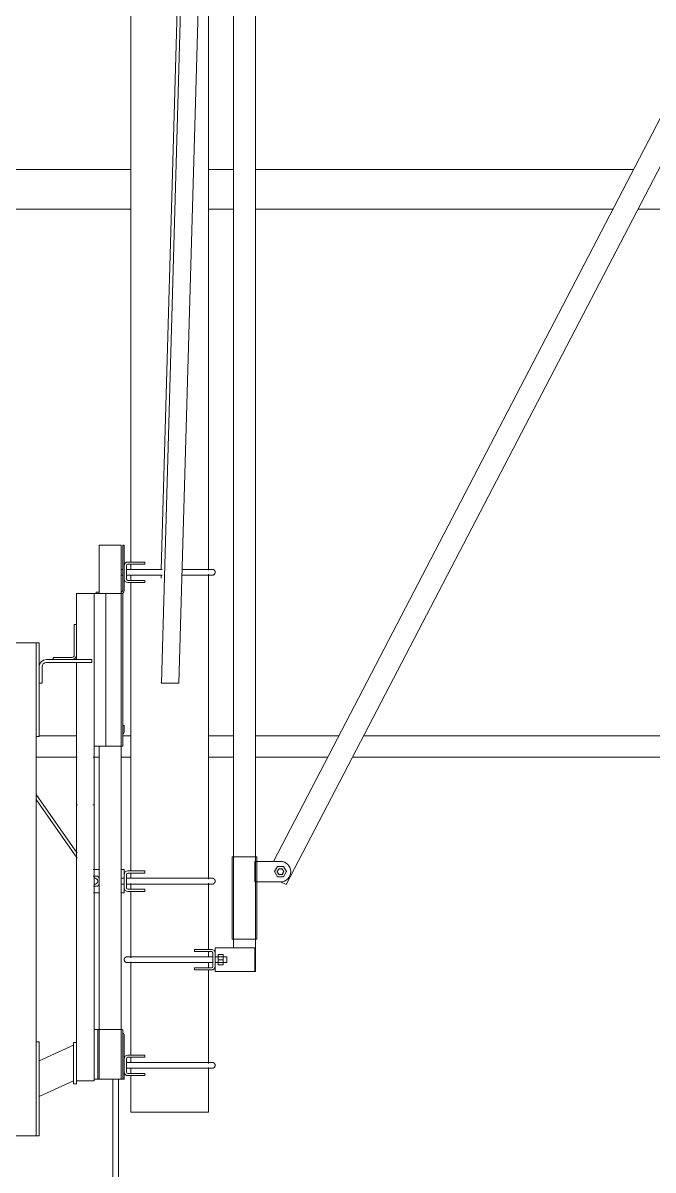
# Model space of a CAD drawing. Header units: inches. Extents: x 21386 to 98813, y -290 to 853.
# Drawn here: x 32860.4 to 32914.1, y 111.1 to 208.8 of the extents above; entities that cross this region are included whole.
import ezdxf

# ---------------------------------------------------------------- set-up
doc = ezdxf.new("R2010")
doc.units = ezdxf.units.IN
doc.header["$MEASUREMENT"] = 0
for name, color, linetype, lineweight in [('A-WALL', 113, 'Continuous', 13), ('A-WALL-PATT', 111, 'Continuous', 25), ('Q-SPCQ', 91, 'Continuous', 13), ('S-BEAM', 12, 'Continuous', 13)]:
    doc.layers.add(name, color=color, linetype=linetype, lineweight=lineweight)

# ---------------------------------------------------------------- blocks, each defined once
blk = doc.blocks.new('Basketball_Backstop-Performance_Sports_Systems-3103-Ceiling_Hung - 27_-0_ to 27_-11 7_8_-706978-Building Section - North_South looking East _ Fitness Center')
at = {"layer": 'Q-SPCQ', "color": 8, "lineweight": 9}
for p, q in [((22268.803, 287.662), (22190.514, 137.375)), ((22191.6, 135.402), (22270.745, 287.332)), ((22182.463, 152.543), (22186.13, 280.918)), ((22184.32, 279.687), (22180.965, 162.238)), ((22184.601, 279.687), (22180.969, 152.543)), ((22188.99, 128), (22188.99, 226)), ((22178.365, 224.83), (22178.365, 162.875)), ((22184.99, 162.168), (22184.99, 224.125)), ((22187.115, 224), (22187.115, 130)), ((22175.678, 164.313), (22175.678, 160.188)), ((22175.678, 164.313), (22176.615, 164.313)), ((22176.615, 164.313), (22177.553, 164.313)), ((22177.553, 118.813), (22177.553, 164.313)), ((22177.803, 164.313), (22177.678, 164.313)), ((22177.678, 164.313), (22177.678, 160.438)), ((22177.803, 160.438), (22177.803, 164.313)), ((22177.678, 162.25), (22177.517, 162.25)), ((22177.99, 161.437), (22177.99, 162.562)), ((22181.026, 162.25), (22177.99, 162.25)), ((22179.053, 162.875), (22178.115, 162.875)), ((22178.115, 162.687), (22179.053, 162.687)), ((22178.365, 162.687), (22178.365, 162.217)), ((22179.166, 162.875), (22179.045, 162.875)), ((22179.045, 162.687), (22179.166, 162.687)), ((22179.053, 162.875), (22179.553, 162.875)), ((22179.553, 162.687), (22179.053, 162.687)), ((22179.553, 162.875), (22179.437, 162.875)), ((22179.437, 162.687), (22179.553, 162.687)), ((22179.553, 162.687), (22179.553, 162.875)), ((22179.553, 162.687), (22179.553, 162.875)), ((22177.541, 161.75), (22177.678, 161.75)), ((22177.99, 161.75), (22181.026, 161.75)), ((22178.115, 161.312), (22179.053, 161.312)), ((22178.365, 161.796), (22178.365, 161.312)), ((22179.166, 161.312), (22179.045, 161.312)), ((22179.053, 161.312), (22179.553, 161.312)), ((22179.553, 161.312), (22179.437, 161.312)), ((22179.553, 161.125), (22179.553, 161.312)), ((22179.553, 161.125), (22179.553, 161.312)), ((22180.952, 161.759), (22180.944, 161.497)), ((22184.99, 135.856), (22184.99, 161.83)), ((22175.678, 160.313), (22175.428, 160.313)), ((22175.428, 160.313), (22175.428, 160.188)), ((22175.678, 160.188), (22175.678, 160.313)), ((22177.553, 160.188), (22177.553, 160.313)), ((22177.553, 160.313), (22177.553, 160.188)), ((22179.053, 161.125), (22178.115, 161.125)), ((22178.365, 161.125), (22178.365, 136.562)), ((22179.045, 161.125), (22179.166, 161.125)), ((22179.553, 161.125), (22179.053, 161.125)), ((22179.437, 161.125), (22179.553, 161.125)), ((22173.74, 160.188), (22173.74, 157.563)), ((22173.74, 160.188), (22173.865, 160.188)), ((22173.865, 160.188), (22175.115, 160.188)), ((22175.115, 160.188), (22175.24, 160.188)), ((22175.24, 160.188), (22175.24, 147.188)), ((22175.24, 160.188), (22175.49, 160.188)), ((22175.24, 123.063), (22175.24, 160.188)), ((22175.49, 160.188), (22176.24, 160.188)), ((22176.237, 160.188), (22176.615, 160.188)), ((22176.24, 160.188), (22176.24, 147.188)), ((22176.615, 160.188), (22177.678, 160.188)), ((22177.678, 147.188), (22177.678, 160.188)), ((22173.74, 157.563), (22173.553, 157.563)), ((22173.553, 157.563), (22173.553, 154.938)), ((22173.74, 154.938), (22173.74, 157.563)), ((22168.053, 156), (22170.303, 156)), ((22170.303, 156), (22170.303, 114)), ((22170.303, 148), (22170.303, 156)), ((22170.303, 156), (22170.553, 156)), ((22170.553, 156), (22170.553, 148)), ((22175.053, 154.563), (22171.178, 154.563)), ((22173.365, 154.75), (22171.74, 154.75)), ((22171.74, 154.75), (22171.74, 154.563)), ((22171.74, 154.563), (22173.365, 154.563)), ((22173.74, 154.938), (22173.74, 154.601)), ((22175.053, 154.313), (22175.053, 154.563)), ((22170.803, 152.563), (22170.803, 153.938)), ((22171.178, 154.313), (22175.053, 154.313)), ((22173.74, 154.313), (22173.74, 118.688)), ((22170.553, 152.563), (22170.803, 152.563)), ((22180.969, 152.543), (22180.944, 152.633)), ((22182.463, 152.543), (22180.969, 152.543)), ((22177.803, 148.938), (22177.678, 148.938)), ((22177.678, 148.938), (22177.678, 148.438)), ((22177.803, 148.438), (22177.803, 148.938)), ((22170.553, 148), (22170.303, 148)), ((22177.678, 148.438), (22177.678, 148.221)), ((22177.678, 148.221), (22177.678, 148.438)), ((22175.49, 147.188), (22175.24, 147.188)), ((22176.24, 147.188), (22175.49, 147.188)), ((22175.678, 147.188), (22175.678, 118.813)), ((22176.615, 147.188), (22176.237, 147.188)), ((22177.678, 147.188), (22176.615, 147.188)), ((22173.789, 138.075), (22170.303, 143.069)), ((22170.303, 142.632), (22173.789, 137.638)), ((22173.833, 142.188), (22173.74, 142.188)), ((22175.24, 142.188), (22175.134, 142.188)), ((22186.99, 137.75), (22186.99, 130.75)), ((22186.99, 137.75), (22188.053, 137.75)), ((22188.053, 137.75), (22189.115, 137.75)), ((22188.928, 137.375), (22188.928, 135.625)), ((22188.939, 137.375), (22189.175, 137.375)), ((22189.115, 130.75), (22189.115, 137.75)), ((22189.175, 137.375), (22190.116, 137.375)), ((22190.116, 137.375), (22190.244, 137.375)), ((22190.244, 137.375), (22191.115, 137.375)), ((22190.863, 136.937), (22190.61, 136.5)), ((22191.368, 136.937), (22190.863, 136.937)), ((22191.62, 136.5), (22191.368, 136.937)), ((22175.678, 136.687), (22175.148, 136.687)), ((22175.555, 136.125), (22175.148, 136.125)), ((22175.678, 135.913), (22175.555, 136.125)), ((22177.803, 136.687), (22177.553, 136.687)), ((22177.803, 135.937), (22177.553, 135.937)), ((22177.803, 136.687), (22177.803, 136.25)), ((22177.803, 136.25), (22177.803, 135.125)), ((22177.99, 135.125), (22177.99, 136.25)), ((22181.678, 135.937), (22177.99, 135.937)), ((22179.053, 136.562), (22178.115, 136.562)), ((22178.115, 136.375), (22179.053, 136.375)), ((22178.365, 136.375), (22178.365, 135.904)), ((22179.166, 136.562), (22179.045, 136.562)), ((22179.045, 136.375), (22179.166, 136.375)), ((22179.053, 136.562), (22179.553, 136.562)), ((22179.553, 136.375), (22179.053, 136.375)), ((22179.553, 136.562), (22179.437, 136.562)), ((22179.437, 136.375), (22179.553, 136.375)), ((22179.553, 136.375), (22179.553, 136.562)), ((22179.553, 136.375), (22179.553, 136.562)), ((22190.61, 136.5), (22190.863, 136.062)), ((22190.863, 136.062), (22191.368, 136.062)), ((22191.368, 136.062), (22191.62, 136.5)), ((22175.178, 135.25), (22175.555, 135.25)), ((22175.555, 135.25), (22175.678, 135.462)), ((22177.553, 135.437), (22177.803, 135.437)), ((22177.803, 135.065), (22177.803, 134.687)), ((22177.99, 135.437), (22181.678, 135.437)), ((22178.115, 135), (22179.053, 135)), ((22178.365, 135.484), (22178.365, 135.065)), ((22179.166, 135), (22179.045, 135)), ((22179.053, 135), (22179.553, 135)), ((22179.553, 135), (22179.437, 135)), ((22179.553, 134.812), (22179.553, 135)), ((22179.553, 134.812), (22179.553, 135)), ((22184.99, 129.875), (22184.99, 135.517)), ((22189.175, 135.625), (22188.939, 135.625)), ((22190.116, 135.625), (22189.175, 135.625)), ((22190.244, 135.625), (22190.116, 135.625)), ((22191.115, 135.625), (22190.244, 135.625)), ((22191.6, 135.402), (22191.185, 135.618)), ((22175.178, 134.687), (22175.678, 134.687)), ((22177.553, 134.687), (22177.803, 134.687)), ((22179.053, 134.812), (22178.115, 134.812)), ((22178.365, 134.812), (22178.365, 129.168)), ((22179.045, 134.812), (22179.166, 134.812)), ((22179.553, 134.812), (22179.053, 134.812)), ((22179.437, 134.812), (22179.553, 134.812)), ((22185.553, 129.562), (22185.553, 130)), ((22188.928, 130), (22185.553, 130)), ((22188.053, 130.75), (22186.99, 130.75)), ((22189.115, 130.75), (22188.053, 130.75)), ((22188.928, 130), (22188.928, 128)), ((22185.365, 129.25), (22181.678, 129.25)), ((22183.803, 129.875), (22183.803, 129.687)), ((22183.918, 129.875), (22183.803, 129.875)), ((22183.803, 129.875), (22184.303, 129.875)), ((22183.803, 129.875), (22183.803, 129.687)), ((22184.303, 129.687), (22183.803, 129.687)), ((22183.803, 129.687), (22183.918, 129.687)), ((22184.31, 129.875), (22184.189, 129.875)), ((22184.189, 129.687), (22184.31, 129.687)), ((22185.24, 129.875), (22184.303, 129.875)), ((22184.303, 129.687), (22185.24, 129.687)), ((22184.99, 129.217), (22184.99, 129.687)), ((22185.365, 129.562), (22185.365, 128.437)), ((22185.553, 128.437), (22185.553, 129.562)), ((22186.553, 129.25), (22185.553, 129.25)), ((22185.803, 129), (22185.803, 129.437)), ((22186.24, 129.437), (22185.803, 129.437)), ((22185.803, 128.562), (22185.803, 129)), ((22185.803, 129), (22186.24, 129)), ((22186.24, 129.437), (22186.24, 129)), ((22186.24, 129), (22186.24, 128.562)), ((22186.553, 129.25), (22186.553, 129)), ((22186.553, 129), (22186.553, 128.75)), ((22178.365, 128.83), (22178.365, 120.875)), ((22181.678, 128.75), (22185.365, 128.75)), ((22183.803, 128.312), (22183.803, 128.125)), ((22183.918, 128.312), (22183.803, 128.312)), ((22183.803, 128.312), (22184.303, 128.312)), ((22183.803, 128.312), (22183.803, 128.125)), ((22184.303, 128.125), (22183.803, 128.125)), ((22183.803, 128.125), (22183.918, 128.125)), ((22184.31, 128.312), (22184.189, 128.312)), ((22184.189, 128.125), (22184.31, 128.125)), ((22184.303, 128.312), (22185.24, 128.312)), ((22185.24, 128.125), (22184.303, 128.125)), ((22184.99, 128.312), (22184.99, 128.796)), ((22184.99, 120.168), (22184.99, 128.125)), ((22185.553, 128.75), (22186.553, 128.75)), ((22185.553, 128), (22185.553, 128.437)), ((22185.553, 128), (22188.928, 128)), ((22186.24, 128.562), (22185.803, 128.562)), ((22188.99, 128), (22188.958, 128)), ((22175.24, 123.063), (22175.553, 123.063)), ((22175.24, 118.813), (22175.24, 123.063)), ((22175.553, 123.063), (22176.615, 123.063)), ((22175.553, 123.063), (22175.553, 118.813)), ((22176.615, 123.063), (22177.642, 123.063)), ((22177.642, 123.063), (22177.642, 123.063)), ((22177.678, 122.779), (22177.678, 123.063)), ((22177.678, 118.813), (22177.678, 123.063)), ((22177.678, 122.563), (22177.678, 122.779)), ((22177.678, 122.779), (22177.678, 122.563)), ((22177.678, 122.563), (22177.678, 118.813)), ((22177.803, 118.813), (22177.803, 122.563)), ((22170.303, 114), (22170.303, 122)), ((22170.303, 122), (22170.553, 122)), ((22170.553, 122), (22170.553, 114)), ((22173.49, 121.719), (22170.553, 120.384)), ((22173.74, 121.938), (22173.49, 121.938)), ((22173.49, 121.938), (22173.49, 121.752)), ((22173.49, 121.688), (22173.49, 121.938)), ((22173.49, 118.688), (22173.49, 121.688)), ((22177.99, 119.437), (22177.99, 120.562)), ((22181.678, 120.25), (22177.99, 120.25)), ((22179.053, 120.875), (22178.115, 120.875)), ((22178.115, 120.687), (22179.053, 120.687)), ((22178.365, 120.687), (22178.365, 120.217)), ((22179.166, 120.875), (22179.045, 120.875)), ((22179.045, 120.687), (22179.166, 120.687)), ((22179.053, 120.875), (22179.553, 120.875)), ((22179.553, 120.687), (22179.053, 120.687)), ((22179.553, 120.875), (22179.437, 120.875)), ((22179.437, 120.687), (22179.553, 120.687)), ((22179.553, 120.687), (22179.553, 120.875)), ((22179.553, 120.687), (22179.553, 120.875)), ((22177.99, 119.75), (22181.678, 119.75)), ((22178.115, 119.312), (22179.053, 119.312)), ((22178.365, 119.796), (22178.365, 119.312)), ((22179.166, 119.312), (22179.045, 119.312)), ((22179.053, 119.312), (22179.553, 119.312)), ((22179.553, 119.312), (22179.437, 119.312)), ((22179.553, 119.125), (22179.553, 119.312)), ((22179.553, 119.125), (22179.553, 119.312)), ((22184.99, 116), (22184.99, 119.83)), ((22170.553, 117.353), (22173.49, 118.688)), ((22173.49, 118.688), (22173.49, 118.438)), ((22173.49, 118.438), (22173.49, 118.688)), ((22173.49, 118.438), (22173.74, 118.438)), ((22173.74, 118.688), (22173.74, 118.438)), ((22173.74, 118.438), (22173.74, 118.688)), ((22173.865, 118.688), (22173.74, 118.688)), ((22175.115, 118.688), (22173.865, 118.688)), ((22175.24, 118.688), (22175.115, 118.688)), ((22175.553, 118.813), (22175.24, 118.813)), ((22175.24, 118.688), (22175.24, 118.813)), ((22176.615, 118.813), (22175.553, 118.813)), ((22177.678, 118.813), (22176.615, 118.813)), ((22177.678, 118.813), (22177.803, 118.813)), ((22179.053, 119.125), (22178.115, 119.125)), ((22178.365, 119.125), (22178.365, 116)), ((22179.045, 119.125), (22179.166, 119.125)), ((22179.553, 119.125), (22179.053, 119.125)), ((22179.437, 119.125), (22179.553, 119.125)), ((22181.678, 116), (22178.365, 116)), ((22184.99, 116), (22181.678, 116)), ((22170.303, 114), (22168.053, 114)), ((22170.553, 114), (22170.303, 114))]:
    blk.add_line(p, q, dxfattribs=at)
at = {"layer": 'Q-SPCQ', "color": 8, "lineweight": 9, "flags": 128}
for points in [[(22185.303, 162.25), (22185.3, 162.25), (22185.291, 162.25), (22185.277, 162.25), (22185.257, 162.25), (22185.231, 162.25), (22185.199, 162.25), (22185.162, 162.25), (22185.119, 162.25), (22185.07, 162.25), (22185.017, 162.25), (22184.958, 162.25), (22184.893, 162.25), (22184.824, 162.25), (22184.749, 162.25), (22184.67, 162.25), (22184.585, 162.25), (22184.497, 162.25), (22184.403, 162.25), (22184.305, 162.25), (22184.203, 162.25), (22184.097, 162.25), (22183.987, 162.25), (22183.874, 162.25), (22183.757, 162.25), (22183.636, 162.25), (22183.513, 162.25), (22183.386, 162.25), (22183.257, 162.25), (22183.125, 162.25), (22182.991, 162.25), (22182.855, 162.25), (22182.741, 162.25)], [(22185.001, 162.25), (22185.056, 162.25), (22185.106, 162.25), (22185.151, 162.25), (22185.189, 162.25), (22185.223, 162.25), (22185.25, 162.25), (22185.272, 162.25), (22185.288, 162.25), (22185.298, 162.25), (22185.303, 162.25), (22185.303, 162.25)], [(22185.303, 162.25), (22185.313, 162.25), (22185.323, 162.249), (22185.333, 162.248), (22185.343, 162.247), (22185.352, 162.245), (22185.362, 162.243), (22185.372, 162.24), (22185.381, 162.237), (22185.391, 162.234), (22185.4, 162.23), (22185.409, 162.226), (22185.418, 162.222), (22185.427, 162.217), (22185.436, 162.212), (22185.444, 162.206), (22185.452, 162.201), (22185.46, 162.194), (22185.468, 162.188), (22185.475, 162.181), (22185.482, 162.174), (22185.489, 162.167), (22185.495, 162.159), (22185.502, 162.151), (22185.508, 162.143), (22185.513, 162.135), (22185.518, 162.127), (22185.523, 162.118), (22185.528, 162.109), (22185.532, 162.1), (22185.536, 162.091), (22185.539, 162.081), (22185.542, 162.072), (22185.545, 162.062), (22185.547, 162.052), (22185.549, 162.042), (22185.551, 162.033), (22185.552, 162.023), (22185.552, 162.013), (22185.553, 162.003), (22185.553, 162)], [(22182.726, 161.75), (22182.818, 161.75), (22182.955, 161.75), (22183.089, 161.75), (22183.222, 161.75), (22183.352, 161.75), (22183.479, 161.75), (22183.603, 161.75), (22183.725, 161.75), (22183.843, 161.75), (22183.957, 161.75), (22184.068, 161.75), (22184.175, 161.75), (22184.278, 161.75), (22184.377, 161.75), (22184.472, 161.75), (22184.562, 161.75), (22184.647, 161.75), (22184.728, 161.75), (22184.804, 161.75), (22184.875, 161.75), (22184.941, 161.75), (22185.001, 161.75), (22185.056, 161.75), (22185.106, 161.75), (22185.151, 161.75), (22185.189, 161.75), (22185.223, 161.75), (22185.25, 161.75), (22185.272, 161.75), (22185.288, 161.75), (22185.298, 161.75), (22185.303, 161.75), (22185.303, 161.75)], [(22185.303, 161.75), (22185.3, 161.75), (22185.291, 161.75), (22185.277, 161.75), (22185.257, 161.75), (22185.231, 161.75), (22185.199, 161.75), (22185.162, 161.75), (22185.119, 161.75), (22185.07, 161.75), (22185.017, 161.75)], [(22185.553, 162), (22185.553, 161.99), (22185.552, 161.98), (22185.551, 161.97), (22185.55, 161.96), (22185.548, 161.95), (22185.546, 161.941), (22185.543, 161.931), (22185.54, 161.921), (22185.537, 161.912), (22185.533, 161.903), (22185.529, 161.894), (22185.525, 161.885), (22185.52, 161.876), (22185.515, 161.867), (22185.509, 161.859), (22185.503, 161.851), (22185.497, 161.843), (22185.491, 161.835), (22185.484, 161.828), (22185.477, 161.821), (22185.47, 161.814), (22185.462, 161.807), (22185.454, 161.801), (22185.446, 161.795), (22185.438, 161.79), (22185.429, 161.784), (22185.421, 161.78), (22185.412, 161.775), (22185.403, 161.771), (22185.393, 161.767), (22185.384, 161.764), (22185.374, 161.76), (22185.365, 161.758), (22185.355, 161.756), (22185.345, 161.754), (22185.335, 161.752), (22185.325, 161.751), (22185.316, 161.75), (22185.306, 161.75), (22185.303, 161.75)], [(22185.303, 135.937), (22185.3, 135.937), (22185.291, 135.937), (22185.277, 135.937), (22185.257, 135.937), (22185.231, 135.937), (22185.199, 135.937), (22185.162, 135.937), (22185.119, 135.937), (22185.07, 135.937), (22185.017, 135.937), (22184.958, 135.937), (22184.893, 135.937), (22184.824, 135.937), (22184.749, 135.937), (22184.67, 135.937), (22184.585, 135.937), (22184.497, 135.937), (22184.403, 135.937), (22184.305, 135.937), (22184.203, 135.937), (22184.097, 135.937), (22183.987, 135.937), (22183.874, 135.937), (22183.757, 135.937), (22183.636, 135.937), (22183.513, 135.937), (22183.386, 135.937), (22183.257, 135.937), (22183.125, 135.937), (22182.991, 135.937), (22182.855, 135.937), (22182.717, 135.937), (22182.577, 135.937), (22182.436, 135.937), (22182.294, 135.937), (22182.151, 135.937), (22182.006, 135.937), (22181.862, 135.937), (22181.717, 135.937), (22181.678, 135.937)], [(22185.001, 135.937), (22185.056, 135.937), (22185.106, 135.937), (22185.151, 135.937), (22185.189, 135.937), (22185.223, 135.937), (22185.25, 135.937), (22185.272, 135.937), (22185.288, 135.937), (22185.298, 135.937), (22185.303, 135.937), (22185.303, 135.937)], [(22185.303, 135.937), (22185.313, 135.937), (22185.323, 135.937), (22185.333, 135.936), (22185.343, 135.934), (22185.352, 135.933), (22185.362, 135.93), (22185.372, 135.928), (22185.381, 135.925), (22185.391, 135.921), (22185.4, 135.918), (22185.409, 135.914), (22185.418, 135.909), (22185.427, 135.904), (22185.436, 135.899), (22185.444, 135.894), (22185.452, 135.888), (22185.46, 135.882), (22185.468, 135.875), (22185.475, 135.869), (22185.482, 135.862), (22185.489, 135.854), (22185.495, 135.847), (22185.502, 135.839), (22185.508, 135.831), (22185.513, 135.823), (22185.518, 135.814), (22185.523, 135.805), (22185.528, 135.796), (22185.532, 135.787), (22185.536, 135.778), (22185.539, 135.769), (22185.542, 135.759), (22185.545, 135.75), (22185.547, 135.74), (22185.549, 135.73), (22185.551, 135.72), (22185.552, 135.71), (22185.552, 135.7), (22185.553, 135.69), (22185.553, 135.687)], [(22181.678, 135.437), (22181.823, 135.437), (22181.968, 135.437), (22182.112, 135.437), (22182.255, 135.437), (22182.398, 135.437), (22182.539, 135.437), (22182.68, 135.437), (22182.818, 135.437), (22182.955, 135.437), (22183.089, 135.437), (22183.222, 135.437), (22183.352, 135.437), (22183.479, 135.437), (22183.603, 135.437), (22183.725, 135.437), (22183.843, 135.437), (22183.957, 135.437), (22184.068, 135.437), (22184.175, 135.437), (22184.278, 135.437), (22184.377, 135.437), (22184.472, 135.437), (22184.562, 135.437), (22184.647, 135.437), (22184.728, 135.437), (22184.804, 135.437), (22184.875, 135.437), (22184.941, 135.437), (22185.001, 135.437), (22185.056, 135.437), (22185.106, 135.437), (22185.151, 135.437), (22185.189, 135.437), (22185.223, 135.437), (22185.25, 135.437), (22185.272, 135.437), (22185.288, 135.437), (22185.298, 135.437), (22185.303, 135.437), (22185.303, 135.437)], [(22185.303, 135.437), (22185.3, 135.437), (22185.291, 135.437), (22185.277, 135.437), (22185.257, 135.437), (22185.231, 135.437), (22185.199, 135.437), (22185.162, 135.437), (22185.119, 135.437), (22185.07, 135.437), (22185.017, 135.437)], [(22185.553, 135.687), (22185.553, 135.678), (22185.552, 135.668), (22185.551, 135.658), (22185.55, 135.648), (22185.548, 135.638), (22185.546, 135.628), (22185.543, 135.618), (22185.54, 135.609), (22185.537, 135.599), (22185.533, 135.59), (22185.529, 135.581), (22185.525, 135.572), (22185.52, 135.563), (22185.515, 135.555), (22185.509, 135.546), (22185.503, 135.538), (22185.497, 135.53), (22185.491, 135.523), (22185.484, 135.515), (22185.477, 135.508), (22185.47, 135.501), (22185.462, 135.495), (22185.454, 135.489), (22185.446, 135.483), (22185.438, 135.477), (22185.429, 135.472), (22185.421, 135.467), (22185.412, 135.462), (22185.403, 135.458), (22185.393, 135.454), (22185.384, 135.451), (22185.374, 135.448), (22185.365, 135.445), (22185.355, 135.443), (22185.345, 135.441), (22185.335, 135.44), (22185.325, 135.439), (22185.316, 135.438), (22185.306, 135.438), (22185.303, 135.437)], [(22177.803, 129), (22177.803, 129.01), (22177.804, 129.02), (22177.805, 129.03), (22177.806, 129.04), (22177.808, 129.05), (22177.81, 129.059), (22177.813, 129.069), (22177.816, 129.079), (22177.819, 129.088), (22177.823, 129.097), (22177.827, 129.106), (22177.831, 129.115), (22177.836, 129.124), (22177.841, 129.133), (22177.846, 129.141), (22177.852, 129.149), (22177.858, 129.157), (22177.865, 129.165), (22177.872, 129.172), (22177.879, 129.179), (22177.886, 129.186), (22177.894, 129.193), (22177.901, 129.199), (22177.909, 129.205), (22177.918, 129.21), (22177.926, 129.216), (22177.935, 129.22), (22177.944, 129.225), (22177.953, 129.229), (22177.962, 129.233), (22177.972, 129.236), (22177.981, 129.24), (22177.991, 129.242), (22178.001, 129.244), (22178.01, 129.246), (22178.02, 129.248), (22178.03, 129.249), (22178.04, 129.25), (22178.05, 129.25), (22178.053, 129.25)], [(22178.053, 128.75), (22178.043, 128.75), (22178.033, 128.751), (22178.023, 128.752), (22178.013, 128.753), (22178.003, 128.755), (22177.993, 128.757), (22177.984, 128.76), (22177.974, 128.763), (22177.965, 128.766), (22177.955, 128.77), (22177.946, 128.774), (22177.937, 128.778), (22177.929, 128.783), (22177.92, 128.788), (22177.912, 128.794), (22177.904, 128.799), (22177.896, 128.806), (22177.888, 128.812), (22177.881, 128.819), (22177.873, 128.826), (22177.867, 128.833), (22177.86, 128.841), (22177.854, 128.849), (22177.848, 128.857), (22177.842, 128.865), (22177.837, 128.873), (22177.832, 128.882), (22177.828, 128.891), (22177.824, 128.9), (22177.82, 128.909), (22177.816, 128.919), (22177.813, 128.928), (22177.811, 128.938), (22177.808, 128.948), (22177.806, 128.958), (22177.805, 128.967), (22177.804, 128.977), (22177.803, 128.987), (22177.803, 128.997), (22177.803, 129)], [(22181.678, 129.25), (22181.533, 129.25), (22181.388, 129.25), (22181.244, 129.25), (22181.1, 129.25), (22180.958, 129.25), (22180.816, 129.25), (22180.676, 129.25), (22180.538, 129.25), (22180.401, 129.25), (22180.266, 129.25), (22180.134, 129.25), (22180.004, 129.25), (22179.877, 129.25), (22179.752, 129.25), (22179.631, 129.25), (22179.513, 129.25), (22179.398, 129.25), (22179.288, 129.25), (22179.18, 129.25), (22179.077, 129.25), (22178.978, 129.25), (22178.884, 129.25), (22178.794, 129.25), (22178.708, 129.25), (22178.627, 129.25), (22178.552, 129.25), (22178.481, 129.25), (22178.415, 129.25), (22178.354, 129.25), (22178.299, 129.25), (22178.249, 129.25), (22178.205, 129.25), (22178.166, 129.25), (22178.133, 129.25), (22178.106, 129.25), (22178.084, 129.25), (22178.068, 129.25), (22178.057, 129.25), (22178.053, 129.25), (22178.053, 129.25)], [(22178.053, 129.25), (22178.056, 129.25), (22178.064, 129.25), (22178.079, 129.25), (22178.099, 129.25), (22178.125, 129.25), (22178.157, 129.25), (22178.194, 129.25), (22178.237, 129.25), (22178.285, 129.25), (22178.339, 129.25)], [(22178.354, 128.75), (22178.299, 128.75), (22178.249, 128.75), (22178.205, 128.75), (22178.166, 128.75), (22178.133, 128.75), (22178.106, 128.75), (22178.084, 128.75), (22178.068, 128.75), (22178.057, 128.75), (22178.053, 128.75), (22178.053, 128.75)], [(22178.053, 128.75), (22178.056, 128.75), (22178.064, 128.75), (22178.079, 128.75), (22178.099, 128.75), (22178.125, 128.75), (22178.157, 128.75), (22178.194, 128.75), (22178.237, 128.75), (22178.285, 128.75), (22178.339, 128.75), (22178.398, 128.75), (22178.462, 128.75), (22178.532, 128.75), (22178.607, 128.75), (22178.686, 128.75), (22178.77, 128.75), (22178.859, 128.75), (22178.953, 128.75), (22179.05, 128.75), (22179.152, 128.75), (22179.258, 128.75), (22179.368, 128.75), (22179.482, 128.75), (22179.599, 128.75), (22179.719, 128.75), (22179.843, 128.75), (22179.969, 128.75), (22180.098, 128.75), (22180.23, 128.75), (22180.364, 128.75), (22180.5, 128.75), (22180.638, 128.75), (22180.778, 128.75), (22180.919, 128.75), (22181.062, 128.75), (22181.205, 128.75), (22181.349, 128.75), (22181.494, 128.75), (22181.639, 128.75), (22181.678, 128.75)], [(22185.303, 120.25), (22185.3, 120.25), (22185.291, 120.25), (22185.277, 120.25), (22185.257, 120.25), (22185.231, 120.25), (22185.199, 120.25), (22185.162, 120.25), (22185.119, 120.25), (22185.07, 120.25), (22185.017, 120.25), (22184.958, 120.25), (22184.893, 120.25), (22184.824, 120.25), (22184.749, 120.25), (22184.67, 120.25), (22184.585, 120.25), (22184.497, 120.25), (22184.403, 120.25), (22184.305, 120.25), (22184.203, 120.25), (22184.097, 120.25), (22183.987, 120.25), (22183.874, 120.25), (22183.757, 120.25), (22183.636, 120.25), (22183.513, 120.25), (22183.386, 120.25), (22183.257, 120.25), (22183.125, 120.25), (22182.991, 120.25), (22182.855, 120.25), (22182.717, 120.25), (22182.577, 120.25), (22182.436, 120.25), (22182.294, 120.25), (22182.151, 120.25), (22182.006, 120.25), (22181.862, 120.25), (22181.717, 120.25), (22181.678, 120.25)], [(22185.001, 120.25), (22185.056, 120.25), (22185.106, 120.25), (22185.151, 120.25), (22185.189, 120.25), (22185.223, 120.25), (22185.25, 120.25), (22185.272, 120.25), (22185.288, 120.25), (22185.298, 120.25), (22185.303, 120.25), (22185.303, 120.25)], [(22185.303, 120.25), (22185.313, 120.25), (22185.323, 120.249), (22185.333, 120.248), (22185.343, 120.247), (22185.352, 120.245), (22185.362, 120.243), (22185.372, 120.24), (22185.381, 120.237), (22185.391, 120.234), (22185.4, 120.23), (22185.409, 120.226), (22185.418, 120.222), (22185.427, 120.217), (22185.436, 120.212), (22185.444, 120.206), (22185.452, 120.201), (22185.46, 120.194), (22185.468, 120.188), (22185.475, 120.181), (22185.482, 120.174), (22185.489, 120.167), (22185.495, 120.159), (22185.502, 120.151), (22185.508, 120.143), (22185.513, 120.135), (22185.518, 120.127), (22185.523, 120.118), (22185.528, 120.109), (22185.532, 120.1), (22185.536, 120.091), (22185.539, 120.081), (22185.542, 120.072), (22185.545, 120.062), (22185.547, 120.052), (22185.549, 120.042), (22185.551, 120.033), (22185.552, 120.023), (22185.552, 120.013), (22185.553, 120.003), (22185.553, 120)], [(22181.678, 119.75), (22181.823, 119.75), (22181.968, 119.75), (22182.112, 119.75), (22182.255, 119.75), (22182.398, 119.75), (22182.539, 119.75), (22182.68, 119.75), (22182.818, 119.75), (22182.955, 119.75), (22183.089, 119.75), (22183.222, 119.75), (22183.352, 119.75), (22183.479, 119.75), (22183.603, 119.75), (22183.725, 119.75), (22183.843, 119.75), (22183.957, 119.75), (22184.068, 119.75), (22184.175, 119.75), (22184.278, 119.75), (22184.377, 119.75), (22184.472, 119.75), (22184.562, 119.75), (22184.647, 119.75), (22184.728, 119.75), (22184.804, 119.75), (22184.875, 119.75), (22184.941, 119.75), (22185.001, 119.75), (22185.056, 119.75), (22185.106, 119.75), (22185.151, 119.75), (22185.189, 119.75), (22185.223, 119.75), (22185.25, 119.75), (22185.272, 119.75), (22185.288, 119.75), (22185.298, 119.75), (22185.303, 119.75), (22185.303, 119.75)], [(22185.303, 119.75), (22185.3, 119.75), (22185.291, 119.75), (22185.277, 119.75), (22185.257, 119.75), (22185.231, 119.75), (22185.199, 119.75), (22185.162, 119.75), (22185.119, 119.75), (22185.07, 119.75), (22185.017, 119.75)], [(22185.553, 120), (22185.553, 119.99), (22185.552, 119.98), (22185.551, 119.97), (22185.55, 119.96), (22185.548, 119.95), (22185.546, 119.941), (22185.543, 119.931), (22185.54, 119.921), (22185.537, 119.912), (22185.533, 119.903), (22185.529, 119.894), (22185.525, 119.885), (22185.52, 119.876), (22185.515, 119.867), (22185.509, 119.859), (22185.503, 119.851), (22185.497, 119.843), (22185.491, 119.835), (22185.484, 119.828), (22185.477, 119.821), (22185.47, 119.814), (22185.462, 119.807), (22185.454, 119.801), (22185.446, 119.795), (22185.438, 119.79), (22185.429, 119.784), (22185.421, 119.78), (22185.412, 119.775), (22185.403, 119.771), (22185.393, 119.767), (22185.384, 119.764), (22185.374, 119.76), (22185.365, 119.758), (22185.355, 119.756), (22185.345, 119.754), (22185.335, 119.752), (22185.325, 119.751), (22185.316, 119.75), (22185.306, 119.75), (22185.303, 119.75)]]:
    blk.add_lwpolyline(points, dxfattribs=at)
at = {"layer": 'Q-SPCQ', "color": 8, "lineweight": 9}
for centre, radius, start, end in [((22178.115, 162.562), 0.312, 90, 180), ((22178.115, 162.562), 0.125, 90, 180), ((22178.115, 161.437), 0.312, 180, 270), ((22178.115, 161.437), 0.125, 180, 270), ((22177.553, 160.438), 0.25, 270, 0), ((22177.553, 160.438), 0.125, 270, 0), ((22171.178, 153.938), 0.625, 90, 180), ((22173.365, 154.938), 0.188, 270, 0), ((22173.365, 154.938), 0.375, 270, 0), ((22171.178, 153.938), 0.375, 90, 180), ((22171.178, 153.938), 0.375, 90, 180), ((22177.553, 148.438), 0.25, 300, 0), ((22191.115, 136.5), 0.875, 270, 90), ((22175.303, 135.687), 0.25, 0, 105), ((22175.303, 135.687), 0.25, 75, 105), ((22178.115, 136.25), 0.312, 90, 180), ((22178.115, 136.25), 0.125, 90, 180), ((22191.115, 136.5), 0.281, 165, 195), ((22191.115, 136.5), 0.25, 90, 270), ((22191.115, 136.5), 0.25, 165, 195), ((22191.115, 136.5), 0.25, 210, 270), ((22191.115, 136.5), 0.281, 105, 135), ((22191.115, 136.5), 0.281, 225, 255), ((22191.115, 136.5), 0.25, 90, 105), ((22191.115, 136.5), 0.25, 75, 90), ((22191.115, 136.5), 0.25, 270, 90), ((22191.115, 136.5), 0.25, 270, 285), ((22191.115, 136.5), 0.281, 45, 75), ((22191.115, 136.5), 0.281, 285, 315), ((22191.115, 136.5), 0.25, 345, 60), ((22191.115, 136.5), 0.281, 345, 15), ((22175.303, 135.687), 0.25, 255, 0), ((22175.303, 135.687), 0.25, 255, 285), ((22175.303, 135.687), 0.25, 0, 30), ((22175.303, 135.687), 0.25, 330, 0), ((22178.115, 135.125), 0.312, 180, 270), ((22178.115, 135.125), 0.125, 180, 270), ((22185.24, 129.562), 0.312, 0, 90), ((22185.24, 129.562), 0.125, 0, 90), ((22185.24, 128.437), 0.312, 270, 0), ((22185.24, 128.437), 0.125, 270, 0), ((22177.553, 122.563), 0.25, 0, 60), ((22178.115, 120.562), 0.312, 90, 180), ((22178.115, 120.562), 0.125, 90, 180), ((22178.115, 119.437), 0.312, 180, 270), ((22178.115, 119.437), 0.125, 180, 270)]:
    blk.add_arc(centre, radius, start, end, dxfattribs=at)
blk = doc.blocks.new('Girt_Z - 10_D-1223970-Building Section - North_South looking East _ Fitness Center')
at = {"layer": 'S-BEAM', "color": 8, "lineweight": 9}
for p, q in [((22170.553, 148.063), (22173.777, 148.063)), ((22177.667, 148.063), (22178.365, 148.063)), ((22184.99, 148.063), (22187.122, 148.063)), ((22188.99, 148.063), (22196.084, 148.063)), ((22198.193, 148.063), (22327.689, 148.063))]:
    blk.add_line(p, q, dxfattribs=at)
blk = doc.blocks.new('Girt_Z - 10_D-1223975-Building Section - North_South looking East _ Fitness Center')
at = {"layer": 'S-BEAM', "color": 8, "lineweight": 9}
for p, q in [((22133.117, 196.313), (22178.365, 196.313)), ((22184.99, 196.313), (22187.115, 196.313)), ((22188.981, 196.313), (22221.23, 196.313)), ((22135.473, 192.938), (22178.365, 192.938)), ((22184.99, 192.938), (22187.115, 192.938)), ((22188.98, 192.938), (22219.472, 192.938)), ((22221.559, 192.938), (22321.578, 192.938))]:
    blk.add_line(p, q, dxfattribs=at)

msp = doc.modelspace()

# ---------------------------------------------------------------- hatches: boundary and pattern name
at = {"layer": 'A-WALL-PATT', "lineweight": 9}
h = msp.add_hatch(dxfattribs=at)
h.set_pattern_fill('FP_45', color=8, style=0, pattern_type=2)
h.set_pattern_definition([(90, (22011.68, -722), (-193, -193), [48, -145]), (180, (22011.68, -722), (-2e-14, -193), [96, -97]), (270, (21915.68, -674), (-193, -193), [48, -145]), (180, (22011.68, -674), (-2e-14, -193), [96, -97]), (270, (21915.18, -674), (-193, -193), [48, -145]), (180, (21915.18, -674), (-2e-14, -193), [96, -97]), (90, (21819.18, -722), (-193, -193), [48, -145]), (180, (21915.18, -722), (-2e-14, -193), [96, -97]), (90, (21963.93, -673.75), (-193, -193), [48, -145]), (180, (22012.05, -673.75), (-2e-14, -193), [48.125, -144.875]), (180, (22012.05, -625.75), (-2e-14, -193), [48.125, -144.875]), (90, (21867.43, -673.75), (-193, -193), [48, -145]), (180, (21963.43, -673.75), (-2e-14, -193), [96, -97]), (270, (21963.43, -625.75), (-193, -193), [48, -145]), (180, (21963.43, -625.75), (-2e-14, -193), [96, -97]), (180, (21866.93, -673.75), (-2e-14, -193), [48, -145]), (270, (21866.93, -625.75), (-193, -193), [48, -145]), (180, (21866.93, -625.75), (-2e-14, -193), [48, -145]), (90, (22011.68, -625.5), (-193, -193), [48, -145]), (180, (22011.68, -625.5), (-2e-14, -193), [96, -97]), (270, (21915.68, -577.5), (-193, -193), [48, -145]), (180, (22011.68, -577.5), (-2e-14, -193), [96, -97]), (270, (21915.18, -577.5), (-193, -193), [48, -145]), (180, (21915.18, -577.5), (-2e-14, -193), [96, -97]), (90, (21819.18, -625.5), (-193, -193), [48, -145]), (180, (21915.18, -625.5), (-2e-14, -193), [96, -97]), (90, (21963.93, -577.25), (-193, -193), [48, -145]), (180, (22012.05, -577.25), (-2e-14, -193), [48.125, -144.875]), (180, (22012.05, -529.25), (-2e-14, -193), [48.125, -144.875]), (90, (21867.43, -577.25), (-193, -193), [48, -145]), (180, (21963.43, -577.25), (-2e-14, -193), [96, -97]), (270, (21963.43, -529.25), (-193, -193), [48, -145]), (180, (21963.43, -529.25), (-2e-14, -193), [96, -97]), (180, (21866.93, -577.25), (-2e-14, -193), [48, -145]), (270, (21866.93, -529.25), (-193, -193), [48, -145]), (180, (21866.93, -529.25), (-2e-14, -193), [48, -145])])
h.paths.add_polyline_path([(32253.393, 0), (32255.611, 0), (32255.611, 4), (32230.007, 4), (32230.007, 0)], flags=0)
h.paths.add_polyline_path([(32555.565, 0), (32555.565, 4), (32544.802, 4), (32544.802, 0)], flags=0)
h.paths.add_polyline_path([(32081.013, 0), (32095.611, 0), (32095.611, 4), (32081.013, 4)], flags=0)
h.paths.add_polyline_path([(32524.529, 0), (32543.611, 0), (32543.611, 4), (32512.802, 4), (32512.802, 0)], flags=0)
h.paths.add_polyline_path([(32096.111, 0), (32107.335, 0), (32107.335, 4), (32096.111, 4)], flags=0)
h.paths.add_polyline_path([(32544.111, 0), (32544.302, 0), (32544.302, 4), (32544.111, 4)], flags=0)
h.paths.add_polyline_path([(32274.692, 0), (32274.692, 4), (32261.805, 4), (32261.805, 0)], flags=0)
h.paths.add_polyline_path([(32562.055, 0), (32575.611, 0), (32575.611, 4), (32562.055, 4)], flags=0)
h.paths.add_polyline_path([(32480.802, 0), (32511.611, 0), (32511.611, 4), (32480.802, 4)], flags=0)
h.paths.add_polyline_path([(32589.662, 0), (32589.662, 27.5), (32576.802, 27.5), (32576.802, 0)], flags=0)
h.paths.add_polyline_path([(32448.802, 0), (32479.611, 0), (32479.611, 4), (32448.802, 4)], flags=0)
h.paths.add_polyline_path([(32590.412, 0), (32603.631, 0), (32603.631, 27.5), (32590.412, 27.5), (32590.412, 17.849)], flags=0)
h.paths.add_polyline_path([(32576.111, 0), (32576.302, 0), (32576.302, 4), (32576.111, 4)], flags=0)
h.paths.add_polyline_path([(32480.111, 0), (32480.302, 0), (32480.302, 4), (32480.111, 4)], flags=0)
h.paths.add_polyline_path([(32447.061, 0), (32447.611, 0), (32447.611, 4), (32416.802, 4), (32416.802, 0)], flags=0)
h.paths.add_polyline_path([(32137.666, 0), (32159.611, 0), (32159.611, 4), (32137.666, 4)], flags=0)
h.paths.add_polyline_path([(32512.302, 0), (32512.302, 4), (32512.111, 4), (32512.111, 0)], flags=0)
h.paths.add_polyline_path([(32448.111, 0), (32448.302, 0), (32448.302, 4), (32448.111, 4)], flags=0)
h.paths.add_polyline_path([(32275.442, 0), (32287.611, 0), (32287.611, 4), (32275.442, 4)], flags=0)
h.paths.add_polyline_path([(32912.285, 0), (32912.285, 4), (32898.325, 4), (32898.325, 0), (32911.866, 0)], flags=0)
h.paths.add_polyline_path([(32384.802, 0), (32415.611, 0), (32415.611, 4), (32384.802, 4)], flags=0)
h.paths.add_polyline_path([(32924.935, 0), (32924.935, 4), (32914.291, 4), (32914.291, 0)], flags=0)
h.paths.add_polyline_path([(32369.594, 0), (32383.611, 0), (32383.611, 4), (32352.802, 4), (32352.802, 0)], flags=0)
h.paths.add_polyline_path([(32256.111, 0), (32261.231, 0), (32261.231, 4), (32256.111, 4)], flags=0)
h.paths.add_polyline_path([(32384.111, 0), (32384.302, 0), (32384.302, 4), (32384.111, 4)], flags=0)
h.paths.add_polyline_path([(32288.111, 0), (32288.302, 0), (32288.302, 4), (32288.111, 4)], flags=0)
h.paths.add_polyline_path([(32288.802, 0), (32314.315, 0), (32314.315, 4), (32288.802, 4)], flags=0)
h.paths.add_polyline_path([(32160.111, 0), (32166.626, 0), (32166.626, 4), (32160.111, 4)], flags=0)
h.paths.add_polyline_path([(32167.697, 0), (32191.611, 0), (32191.611, 4), (32167.697, 4)], flags=0)
h.paths.add_polyline_path([(32878.086, 0), (32878.086, 4), (32859.392, 4), (32859.392, 0), (32873.133, 0)], flags=0)
h.paths.add_polyline_path([(32896.369, 0), (32896.369, 4), (32879.978, 4), (32879.978, 0)], flags=0)
h.paths.add_polyline_path([(32636.174, 0), (32666.873, 0), (32666.873, 4), (32636.174, 4)], flags=0)
h.paths.add_polyline_path([(32604.207, 0), (32635.427, 0), (32635.427, 4), (32604.207, 4)], flags=0)
h.paths.add_polyline_path([(32835.006, 0), (32835.006, 4), (32812.153, 4), (32812.153, 0), (32834.399, 0)], flags=0)
h.paths.add_polyline_path([(32667.786, 0), (32697.725, 0), (32697.725, 4), (32667.786, 4)], flags=0)
h.paths.add_polyline_path([(32857.579, 0), (32857.579, 4), (32836.725, 4), (32836.725, 0)], flags=0)
h.paths.add_polyline_path([(32352.302, 0), (32352.302, 4), (32352.111, 4), (32352.111, 0)], flags=0)
h.paths.add_polyline_path([(32229.261, 0), (32229.261, 4), (32224.111, 4), (32224.111, 0)], flags=0)
h.paths.add_polyline_path([(32351.611, 0), (32351.611, 4), (32320.805, 4), (32320.805, 0), (32330.86, 0)], flags=0)
h.paths.add_polyline_path([(32223.611, 0), (32223.611, 4), (32198.556, 4), (32198.556, 0), (32214.659, 0)], flags=0)
h.paths.add_polyline_path([(32810.54, 0), (32810.54, 4), (32803.305, 4), (32803.305, 0)], flags=0)
h.paths.add_polyline_path([(32192.111, 0), (32197.645, 0), (32197.645, 4), (32192.111, 4)], flags=0)
h.paths.add_polyline_path([(32795.665, 0), (32796.815, 0), (32796.815, 4), (32785.866, 4), (32785.866, 0)], flags=0)
h.paths.add_polyline_path([(32416.111, 0), (32416.302, 0), (32416.302, 4), (32416.111, 4)], flags=0)
h.paths.add_polyline_path([(32108.697, 0), (32127.611, 0), (32127.611, 4), (32108.697, 4)], flags=0)
h.paths.add_polyline_path([(32698.797, 0), (32727.745, 0), (32727.745, 4), (32698.797, 4)], flags=0)
h.paths.add_polyline_path([(32128.111, 0), (32136.446, 0), (32136.446, 4), (32128.111, 4)], flags=0)
h.paths.add_polyline_path([(32728.968, 0), (32756.702, 0), (32756.702, 4), (32728.968, 4)], flags=0)
h.paths.add_polyline_path([(32758.065, 0), (32784.372, 0), (32784.372, 4), (32758.065, 4)], flags=0)
h.paths.add_polyline_path([(32795.665, 28.5), (32796.815, 28.5), (32796.815, 31.5), (32785.866, 31.5), (32785.866, 28.5), (32791.157, 28.5)], flags=0)
h.paths.add_polyline_path([(32447.061, 28.5), (32447.611, 28.5), (32447.611, 31.5), (32416.802, 31.5), (32416.802, 28.5), (32437.378, 28.5)], flags=0)
h.paths.add_polyline_path([(32919.168, 28.5), (32924.935, 28.565), (32924.935, 31.5), (32914.291, 31.5), (32914.291, 28.5)], flags=0)
h.paths.add_polyline_path([(32480.802, 28.5), (32511.611, 28.5), (32511.611, 31.5), (32480.802, 31.5)], flags=0)
h.paths.add_polyline_path([(32480.302, 28.5), (32480.302, 31.5), (32480.111, 31.5), (32480.111, 28.5)], flags=0)
h.paths.add_polyline_path([(32209.086, 28.5), (32223.611, 28.5), (32223.611, 31.5), (32198.556, 31.5), (32198.556, 28.5), (32204.975, 28.5)], flags=0)
h.paths.add_polyline_path([(32512.802, 28.5), (32543.611, 28.5), (32543.611, 31.5), (32512.802, 31.5)], flags=0)
h.paths.add_polyline_path([(32779.399, 28.5), (32784.372, 28.5), (32784.372, 31.5), (32758.065, 31.5), (32758.065, 28.5), (32776.298, 28.5)], flags=0)
h.paths.add_polyline_path([(32479.611, 28.5), (32479.611, 31.5), (32448.802, 31.5), (32448.802, 28.5), (32476.112, 28.5)], flags=0)
h.paths.add_polyline_path([(32127.508, 28.5), (32127.611, 28.5), (32127.611, 31.5), (32108.697, 31.5), (32108.697, 28.5), (32120.851, 28.5)], flags=0)
h.paths.add_polyline_path([(32128.111, 28.5), (32136.446, 28.5), (32136.446, 31.5), (32128.111, 31.5), (32128.111, 28.895)], flags=0)
h.paths.add_polyline_path([(32301.81, 28.5), (32314.315, 28.5), (32314.315, 31.5), (32288.802, 31.5), (32288.802, 28.5), (32292.126, 28.5)], flags=0)
h.paths.add_polyline_path([(32911.866, 28.5), (32912.285, 28.5), (32912.285, 31.5), (32898.325, 31.5), (32898.325, 28.5), (32907.899, 28.5)], flags=0)
h.paths.add_polyline_path([(32448.111, 28.5), (32448.302, 28.5), (32448.302, 31.5), (32448.111, 31.5)], flags=0)
h.paths.add_polyline_path([(32107.335, 28.5), (32107.335, 31.5), (32096.111, 31.5), (32096.111, 28.5), (32098.458, 28.5)], flags=0)
h.paths.add_polyline_path([(32544.302, 28.5), (32544.302, 31.5), (32544.111, 31.5), (32544.111, 28.5)], flags=0)
h.paths.add_polyline_path([(32544.802, 28.5), (32555.565, 28.5), (32555.565, 31.5), (32544.802, 31.5)], flags=0)
h.paths.add_polyline_path([(32224.111, 28.5), (32229.261, 28.5), (32229.261, 31.5), (32224.111, 31.5)], flags=0)
h.paths.add_polyline_path([(32803.305, 28.5), (32810.54, 28.5), (32810.54, 31.5), (32803.305, 31.5)], flags=0)
h.paths.add_polyline_path([(32756.245, 28.5), (32756.702, 28.538), (32756.702, 31.5), (32728.968, 31.5), (32728.968, 28.5), (32747.248, 28.5)], flags=0)
h.paths.add_polyline_path([(32253.393, 28.5), (32255.611, 28.5), (32255.611, 31.5), (32230.007, 31.5), (32230.007, 28.5), (32248.552, 28.5)], flags=0)
h.paths.add_polyline_path([(32256.111, 28.5), (32261.231, 28.5), (32261.231, 31.5), (32256.111, 31.5)], flags=0)
h.paths.add_polyline_path([(32812.81, 28.5), (32835.006, 28.5), (32835.006, 31.5), (32812.153, 31.496), (32812.199, 28.5)], flags=0)
h.paths.add_polyline_path([(32196.082, 28.5), (32197.645, 28.5), (32197.645, 31.5), (32192.111, 31.5), (32192.111, 28.5), (32195.292, 28.5)], flags=0)
h.paths.add_polyline_path([(32261.805, 28.5), (32274.692, 28.5), (32274.692, 31.5), (32261.805, 31.5), (32261.805, 28.5)], flags=0)
h.paths.add_polyline_path([(32562.055, 28.5), (32575.611, 28.5), (32575.611, 31.5), (32562.055, 31.5)], flags=0)
h.paths.add_polyline_path([(32512.302, 28.5), (32512.302, 31.5), (32512.111, 31.5), (32512.111, 28.5)], flags=0)
h.paths.add_polyline_path([(32321.177, 28.5), (32351.611, 28.5), (32351.611, 31.5), (32320.805, 31.5), (32320.805, 28.5)], flags=0)
h.paths.add_polyline_path([(32369.594, 28.5), (32383.611, 28.5), (32383.611, 31.5), (32352.802, 31.5), (32352.802, 28.5), (32359.91, 28.5)], flags=0)
h.paths.add_polyline_path([(32719.891, 28.5), (32727.745, 28.5), (32727.745, 31.5), (32698.797, 31.5), (32698.831, 28.5), (32718.198, 28.5)], flags=0)
h.paths.add_polyline_path([(32137.666, 28.5), (32159.611, 28.5), (32159.611, 31.5), (32137.666, 31.5), (32137.666, 29.11)], flags=0)
h.paths.add_polyline_path([(32576.111, 28.5), (32576.302, 28.5), (32576.302, 31.5), (32576.111, 31.5)], flags=0)
h.paths.add_polyline_path([(32576.802, 28.5), (32589.662, 28.5), (32589.662, 31.5), (32576.802, 31.5)], flags=0)
h.paths.add_polyline_path([(32191.611, 28.5), (32191.611, 31.5), (32167.697, 31.5), (32167.697, 28.5), (32185.609, 28.5)], flags=0)
h.paths.add_polyline_path([(32893.195, 28.5), (32896.369, 28.5), (32896.369, 31.5), (32879.978, 31.5), (32879.978, 28.5), (32892.5, 28.5)], flags=0)
h.paths.add_polyline_path([(32843.027, 28.5), (32857.579, 28.5), (32857.579, 31.5), (32836.725, 31.5), (32836.725, 28.5), (32842.333, 28.5)], flags=0)
h.paths.add_polyline_path([(32352.302, 28.5), (32352.302, 31.5), (32352.111, 31.5), (32352.111, 28.5)], flags=0)
h.paths.add_polyline_path([(32085.771, 28.5), (32095.611, 28.5), (32095.611, 31.5), (32081.013, 31.5), (32081.013, 28.5)], flags=0)
h.paths.add_polyline_path([(32590.412, 28.5), (32603.631, 28.521), (32603.631, 31.5), (32590.412, 31.5)], flags=0)
h.paths.add_polyline_path([(32694.761, 28.5), (32697.725, 28.5), (32697.725, 31.5), (32667.786, 31.5), (32667.786, 28.5), (32689.147, 28.5)], flags=0)
h.paths.add_polyline_path([(32384.111, 28.5), (32384.302, 28.5), (32384.302, 31.5), (32384.111, 31.5)], flags=0)
h.paths.add_polyline_path([(32288.302, 28.5), (32288.302, 31.5), (32288.111, 31.5), (32288.111, 28.5)], flags=0)
h.paths.add_polyline_path([(32287.611, 28.5), (32287.611, 31.5), (32275.442, 31.5), (32275.442, 28.5), (32282.443, 28.5)], flags=0)
h.paths.add_polyline_path([(32416.302, 28.5), (32416.302, 31.5), (32416.111, 31.5), (32416.111, 28.5)], flags=0)
h.paths.add_polyline_path([(32604.207, 28.5), (32635.427, 28.5), (32635.427, 31.5), (32604.207, 31.5)], flags=0)
h.paths.add_polyline_path([(32415.611, 28.5), (32415.611, 31.5), (32384.802, 31.5), (32384.802, 28.5), (32408.328, 28.5)], flags=0)
h.paths.add_polyline_path([(32160.111, 28.5), (32166.626, 28.5), (32166.626, 31.5), (32160.111, 31.5)], flags=0)
h.paths.add_polyline_path([(32877.746, 28.5), (32878.086, 28.541), (32878.086, 31.5), (32859.392, 31.5), (32859.392, 28.5), (32873.133, 28.5)], flags=0)
h.paths.add_polyline_path([(32660.097, 28.5), (32666.873, 28.5), (32666.873, 31.5), (32636.174, 31.5), (32636.174, 28.5), (32656.244, 28.5)], flags=0)
h.paths.add_polyline_path([(32791.157, 32.5), (32796.815, 32.501), (32796.779, 34.876), (32575.273, 34.876), (32562.055, 34.876), (32562.055, 32.5), (32575.611, 32.501), (32575.611, 34.869), (32576.111, 34.869), (32576.111, 32.5), (32576.302, 32.501), (32576.302, 34.869), (32576.802, 34.869), (32576.802, 32.5), (32589.662, 32.501), (32589.662, 34.869), (32590.412, 34.869), (32590.412, 32.5), (32603.631, 32.501), (32603.707, 34.869), (32604.207, 34.869), (32604.207, 32.5), (32635.427, 32.501), (32635.427, 34.869), (32636.174, 34.869), (32636.174, 32.5), (32666.873, 32.501), (32666.873, 34.869), (32667.786, 34.869), (32667.786, 32.5), (32697.725, 32.501), (32697.812, 34.869), (32698.797, 34.869), (32698.831, 32.5), (32727.745, 32.501), (32727.745, 34.869), (32728.968, 34.869), (32728.968, 32.5), (32756.702, 32.501), (32756.72, 34.869), (32758.065, 34.869), (32758.065, 32.5), (32784.372, 32.501), (32784.372, 34.869), (32785.866, 34.869), (32785.866, 32.5), (32790.605, 32.5)], flags=0)
h.paths.add_polyline_path([(32117.825, 32.5), (32127.611, 32.501), (32127.611, 34.869), (32128.111, 34.869), (32128.111, 32.5), (32136.446, 32.501), (32136.446, 34.869), (32137.666, 34.869), (32137.666, 32.5), (32159.611, 32.501), (32159.611, 34.869), (32160.111, 34.869), (32160.111, 32.5), (32166.626, 32.501), (32166.626, 34.869), (32167.697, 34.869), (32167.697, 32.5), (32191.611, 32.501), (32191.611, 34.869), (32192.111, 34.869), (32192.111, 32.5), (32197.645, 32.501), (32197.645, 34.869), (32198.556, 34.869), (32198.556, 32.5), (32223.611, 32.501), (32223.611, 34.869), (32224.111, 34.869), (32224.111, 32.5), (32229.261, 32.501), (32229.261, 34.869), (32230.007, 34.832), (32230.007, 32.5), (32255.611, 32.501), (32255.611, 34.869), (32256.111, 34.869), (32256.111, 32.5), (32261.231, 32.501), (32261.231, 34.869), (32261.805, 34.869), (32261.805, 32.5), (32274.692, 32.501), (32274.692, 34.869), (32275.442, 34.869), (32275.442, 32.5), (32287.611, 32.501), (32287.611, 34.869), (32288.111, 34.869), (32288.111, 32.5), (32288.302, 32.501), (32288.302, 34.869), (32288.802, 34.869), (32288.802, 32.5), (32314.315, 32.501), (32314.315, 34.881), (32237.034, 34.88), (32117.324, 34.88), (32097.871, 34.875), (32081.013, 34.869), (32081.013, 32.5), (32095.611, 32.501), (32095.611, 34.869), (32096.111, 34.852), (32096.111, 32.5), (32107.335, 32.501), (32107.412, 34.869), (32108.697, 34.869), (32108.697, 32.5), (32108.932, 32.5)], flags=0)
h.paths.add_polyline_path([(32359.91, 32.5), (32383.611, 32.501), (32383.611, 34.869), (32384.111, 34.869), (32384.111, 32.5), (32384.302, 32.501), (32384.302, 34.869), (32384.802, 34.869), (32384.802, 32.5), (32415.611, 32.501), (32415.611, 34.869), (32416.111, 34.84), (32416.111, 32.5), (32416.302, 32.501), (32416.302, 34.869), (32416.802, 34.869), (32416.802, 32.5), (32447.611, 32.501), (32447.611, 34.869), (32448.111, 34.784), (32448.111, 32.5), (32448.302, 32.501), (32448.302, 34.869), (32448.802, 34.865), (32448.802, 32.5), (32479.611, 32.501), (32479.611, 34.869), (32480.111, 34.869), (32480.111, 32.5), (32480.302, 32.501), (32480.302, 34.869), (32480.802, 34.869), (32480.802, 32.5), (32511.611, 32.501), (32511.611, 34.869), (32512.111, 34.869), (32512.111, 32.5), (32512.302, 32.501), (32512.302, 34.869), (32512.802, 34.869), (32512.802, 32.5), (32543.611, 32.501), (32543.611, 34.869), (32544.111, 34.869), (32544.111, 32.5), (32544.302, 32.501), (32544.302, 34.869), (32544.802, 34.869), (32544.802, 32.5), (32555.565, 32.501), (32555.565, 34.876), (32320.805, 34.875), (32320.805, 32.5), (32351.611, 32.501), (32351.611, 34.869), (32352.111, 34.869), (32352.111, 32.5), (32352.302, 32.501), (32352.302, 34.869), (32352.802, 34.869), (32352.802, 32.5)], flags=0)
h.paths.add_polyline_path([(32919.168, 32.5), (32924.935, 32.501), (32924.851, 34.875), (32911.329, 34.88), (32869.41, 34.881), (32810.342, 34.88), (32803.305, 34.873), (32803.305, 32.5), (32810.54, 32.501), (32810.54, 34.869), (32812.153, 34.869), (32812.199, 32.5), (32835.006, 32.501), (32835.006, 34.869), (32836.725, 34.869), (32836.725, 32.5), (32857.579, 32.501), (32857.653, 34.869), (32859.392, 34.869), (32859.392, 32.5), (32878.086, 32.501), (32878.086, 34.869), (32879.978, 34.869), (32879.978, 32.5), (32896.369, 32.501), (32896.369, 34.869), (32898.325, 34.869), (32898.325, 32.5), (32912.285, 32.501), (32912.312, 34.869), (32914.291, 34.869), (32914.291, 32.5)], flags=0)
h.paths.add_polyline_path([(32524.638, 34.875), (32524.638, 34.875), (32525.422, 34.875)], flags=0)
h.paths.add_polyline_path([(32237.834, 34.88), (32237.834, 34.88), (32237.939, 34.88)], flags=0)
h.paths.add_polyline_path([(32398.273, 113.278), (32398.362, 113.305), (32398.277, 113.284)], flags=0)
h.paths.add_polyline_path([(32525.574, 37.109), (32554.034, 37.124), (32555.565, 37.125), (32555.565, 146.25), (32439.315, 146.25), (32439.315, 114), (32408.791, 113.929), (32408.291, 113.087), (32408.147, 112.501), (32407.478, 108.239), (32407.256, 104.385), (32407.241, 101.312), (32399.315, 101.312), (32399.345, 105.761), (32399.021, 109.438), (32398.256, 113.305), (32397.743, 114), (32367.315, 114), (32367.315, 146.25), (32320.805, 146.25), (32320.805, 37.125), (32525.69, 37.111)], flags=0)
h.paths.add_polyline_path([(32117.497, 37.11), (32133.217, 37.123), (32314.315, 37.125), (32314.315, 146.25), (32080.31, 146.25), (32080.31, 37.121), (32115.694, 37.111)], flags=0)
h.paths.add_polyline_path([(32565.064, 37.112), (32623.365, 37.116), (32690.262, 37.123), (32726.454, 37.125), (32788.434, 37.119), (32796.815, 37.125), (32796.815, 146.25), (32562.055, 146.25), (32562.127, 37.121), (32563.263, 37.117)], flags=0)
h.paths.add_polyline_path([(32916.357, 37.114), (32924.935, 37.125), (32924.935, 146.25), (32888.509, 146.25), (32882.816, 135.423), (32882.241, 135.625), (32880.373, 135.625), (32880.336, 130.75), (32880.248, 130.75), (32880.185, 128), (32876.81, 128), (32876.81, 128.437), (32876.623, 128.437), (32876.623, 128.75), (32876.248, 128.75), (32876.248, 128.312), (32876.498, 128.312), (32876.498, 128.125), (32876.248, 128.125), (32876.303, 120.201), (32876.62, 120.215), (32876.751, 120), (32876.521, 119.796), (32876.248, 119.75), (32876.248, 116), (32869.623, 116), (32869.623, 119.125), (32869.373, 119.125), (32869.373, 119.312), (32869.623, 119.312), (32869.623, 119.75), (32869.248, 119.75), (32869.248, 119.437), (32869.06, 119.437), (32869.06, 118.813), (32866.498, 118.813), (32866.435, 118.688), (32864.748, 118.688), (32861.81, 117.353), (32861.81, 114), (32859.31, 114), (32859.31, 114.312), (32857.472, 114.312), (32854.06, 117.812), (32854.06, 119.812), (32853.569, 119.728), (32853.264, 119.581), (32851.412, 116.41), (32850.443, 114.949), (32849.155, 113.253), (32848.54, 109.563), (32848.247, 107.316), (32848.102, 104.503), (32848.063, 101.312), (32840.246, 101.312), (32840.227, 106.007), (32839.945, 108.856), (32839.137, 113.294), (32838.685, 113.999), (32837.333, 115.831), (32835.705, 118.505), (32835.042, 119.696), (32834.758, 119.742), (32834.56, 120), (32834.873, 120.295), (32835.106, 120.283), (32835.411, 120.311), (32837.439, 120.312), (32841.001, 120.309), (32859.31, 120.312), (32859.31, 145.856), (32859.035, 146.25), (32803.305, 146.25), (32803.305, 37.125), (32871.466, 37.121), (32905.812, 37.125), (32916.114, 37.115)], flags=0)
h.paths.add_polyline_path([(32408.238, 113.153), (32408.297, 113.311), (32408.246, 113.245), (32408.225, 113.191)], flags=0)
h.paths.add_polyline_path([(32869.623, 120.25), (32869.623, 120.687), (32869.373, 120.687), (32869.373, 120.875), (32869.623, 120.875), (32869.544, 128.793), (32869.25, 128.823), (32869.119, 129), (32869.269, 129.213), (32869.623, 129.25), (32869.623, 134.812), (32869.373, 134.812), (32869.373, 135), (32869.623, 135.065), (32869.623, 135.437), (32869.248, 135.437), (32869.248, 135.125), (32869.06, 135.065), (32869.06, 134.687), (32868.81, 134.687), (32868.873, 123.063), (32868.899, 123.063), (32868.935, 122.563), (32869.06, 122.563), (32869.06, 120.562), (32869.248, 120.562), (32869.248, 120.25)], flags=0)
h.paths.add_polyline_path([(32861.81, 120.384), (32864.748, 121.688), (32864.998, 121.719), (32864.998, 137.708), (32861.56, 142.632), (32861.56, 122), (32861.81, 122), (32861.81, 121.719)], flags=0)
h.paths.add_polyline_path([(32866.81, 122.688), (32866.907, 123.063), (32866.935, 123.063), (32866.935, 134.687), (32866.498, 134.687), (32866.498, 123.063), (32866.81, 123.063), (32866.81, 122.855)], flags=0)
h.paths.add_polyline_path([(32876.248, 129.25), (32876.623, 129.25), (32876.623, 129.562), (32876.81, 129.562), (32876.81, 130), (32878.373, 130), (32878.373, 130.75), (32878.248, 130.75), (32878.284, 137.75), (32878.373, 137.75), (32878.373, 146.25), (32876.248, 146.25), (32876.303, 135.888), (32876.62, 135.903), (32876.751, 135.687), (32876.521, 135.483), (32876.248, 135.438), (32876.248, 129.875), (32876.498, 129.875), (32876.498, 129.687), (32876.248, 129.687), (32876.248, 129.562)], flags=0)
h.paths.add_polyline_path([(32869.248, 135.937), (32869.623, 135.937), (32869.623, 136.375), (32869.373, 136.375), (32869.373, 136.562), (32869.623, 136.562), (32869.623, 146.25), (32868.81, 146.25), (32868.81, 136.687), (32869.06, 136.687), (32869.06, 136.25), (32869.248, 136.25)], flags=0)
h.paths.add_polyline_path([(32866.534, 136.687), (32866.935, 136.687), (32866.935, 146.25), (32866.498, 146.25), (32866.509, 136.687)], flags=0)
h.paths.add_polyline_path([(32880.496, 137.375), (32881.811, 137.451), (32886.395, 146.25), (32880.248, 146.25), (32880.248, 137.75), (32880.373, 137.75), (32880.455, 137.375)], flags=0)
h.paths.add_polyline_path([(32864.998, 138.144), (32864.998, 146.25), (32861.56, 146.25), (32861.56, 143.069), (32863.738, 139.949)], flags=0)

# ---------------------------------------------------------------- linework, layer by layer
at = {"layer": 'A-WALL', "color": 8, "lineweight": 9}
for p, q in [((32865.06, 146.25), (32861.56, 146.25)), ((32866.935, 146.25), (32866.425, 146.25)), ((32869.623, 146.25), (32868.799, 146.25)), ((32878.379, 146.25), (32876.248, 146.25)), ((32886.397, 146.25), (32880.248, 146.25)), ((32924.935, 146.25), (32888.506, 146.25))]:
    msp.add_line(p, q, dxfattribs=at)

# ---------------------------------------------------------------- block references
at = {"layer": 'Q-SPCQ', "color": 8, "lineweight": 9}
msp.add_blockref('Basketball_Backstop-Performance_Sports_Systems-3103-Ceiling_Hung - 27_-0_ to 27_-11 7_8_-706978-Building Section - North_South looking East _ Fitness Center', (10691.257, 0), dxfattribs=at)
at = {"layer": 'S-BEAM', "color": 8, "lineweight": 9}
for name in ['Girt_Z - 10_D-1223975-Building Section - North_South looking East _ Fitness Center', 'Girt_Z - 10_D-1223970-Building Section - North_South looking East _ Fitness Center']:
    msp.add_blockref(name, (10691.257, 0), dxfattribs=at)

doc.saveas('drawing.dxf')
